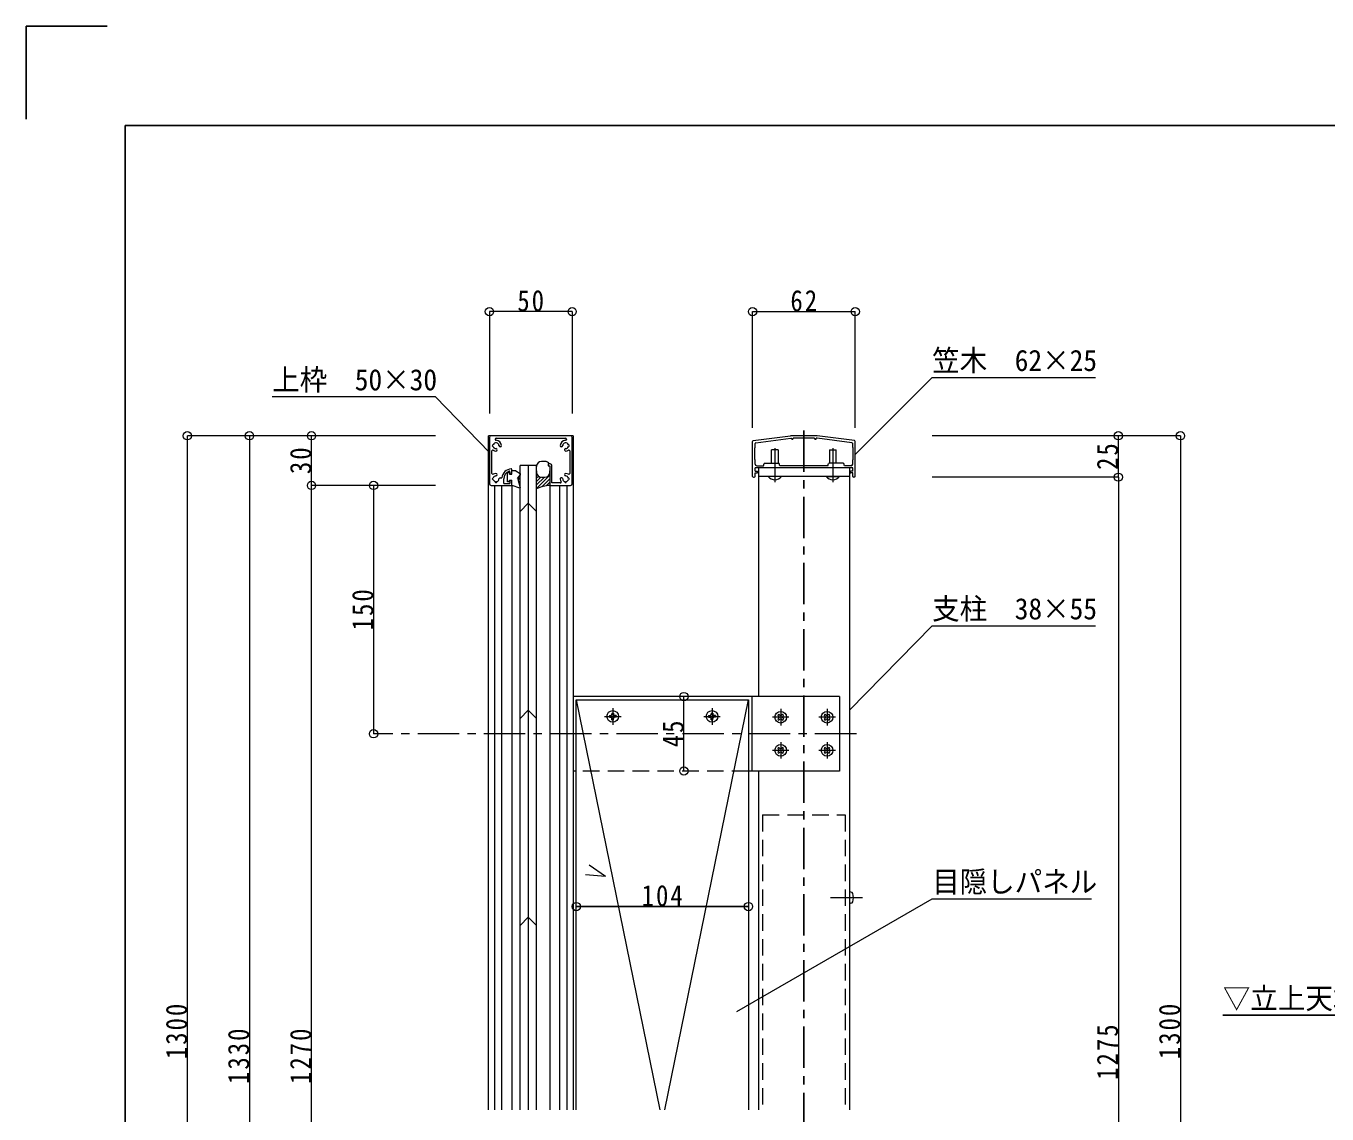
# Model space of a CAD drawing. Units: millimetres at full size, sheet at 1:5; some dimension numbers follow another scale. Extents: x -1050 to 1050, y -742 to 742.
# Drawn here: x -1050 to -264, y 85 to 742 of the extents above; entities that cross this region are included whole.
import ezdxf
from ezdxf.enums import TextEntityAlignment as Align

# ---------------------------------------------------------------- set-up
doc = ezdxf.new("R2010")
doc.units = ezdxf.units.MM
doc.header["$LTSCALE"] = 5
doc.linetypes.add('CHAIN1', pattern=[8, 5, -1, 1, -1])
doc.linetypes.add('DASHED2', pattern=[3, 2, -1])
for name, color, linetype in [('0-0_通り芯', 7, 'CHAIN1'), ('1-4_印刷位置ライン', 7, 'Continuous'), ('1-5_図枠1_1', 7, 'Continuous'), ('1-6_姿図', 7, 'Continuous')]:
    doc.layers.add(name, color=color, linetype=linetype)
for name, color, linetype, lineweight in [('0-3_寸法', 54, 'Continuous', 20), ('0-4_手摺部材', 92, 'Continuous', 20), ('0-7_ガラス', 6, 'Continuous', 20), ('0-8_その他', 11, 'Continuous', 20), ('0-9_文字', 3, 'Continuous', 20), ('0-A_支柱', 6, 'Continuous', 20), ('0-B_足元', 4, 'Continuous', 20)]:
    doc.layers.add(name, color=color, linetype=linetype, lineweight=lineweight)
doc.styles.add('ＭＳ ゴシック', font='')
doc.styles.get('ＭＳ ゴシック').set_extended_font_data('MS Gothic')

# ---------------------------------------------------------------- blocks, each defined once
blk = doc.blocks.new('dimension_origin')
at = {"color": 0, "linetype": 'Continuous', "lineweight": -2}
blk.add_circle((0, 0), 1.25, dxfattribs=at)

msp = doc.modelspace()

# ---------------------------------------------------------------- linework, layer by layer
at = {"layer": '0-0_通り芯'}
msp.add_line((-580, -486.793), (-580, 500), dxfattribs=at)
at = {"layer": '0-3_寸法'}
for p, q in [((-770, 570), (-770, 508.395)), ((-720, 570), (-770, 570)), ((-720, 570), (-720, 508.395)), ((-611, 499.893), (-611, 570)), ((-611, 570), (-549, 570)), ((-549, 499.893), (-549, 570)), ((-802.5, 495), (-952.5, 495)), ((-952.5, -224.293), (-952.5, 495)), ((-915, 495), (-915, -254.293)), ((-877.5, 465), (-877.5, 495)), ((-352.5, 495), (-502.5, 495)), ((-390, 470), (-390, 495)), ((-352.5, 495), (-352.5, -224.293)), ((-802.5, 465), (-877.5, 465)), ((-877.5, -224.293), (-877.5, 465)), ((-840, 465), (-840, 315)), ((-390, 470), (-502.5, 470)), ((-390, 470), (-390, -224.293)), ((-652.5, 292.5), (-652.5, 337.5)), ((-613.5, 210.635), (-717.5, 210.635)), ((-717.5, 210.635), (-613.5, 210.635))]:
    msp.add_line(p, q, dxfattribs=at)
at = {"layer": '0-4_手摺部材'}
for p, q in [((-719.5, 495), (-770.5, 495)), ((-770.5, 87.854), (-770.5, 495)), ((-770, 494), (-770, 466)), ((-721, 495), (-769, 495)), ((-766.5, 493), (-766.5, 492.75)), ((-766, 493.5), (-724, 493.5)), ((-723.5, 493), (-723.5, 492.75)), ((-720, 466), (-720, 494)), ((-719.5, 495), (-719.5, 87.854)), ((-611, 470.5), (-611, 491.561)), ((-610.565, 492.057), (-588.064, 494.992)), ((-609.5, 488), (-609.7, 487.8)), ((-609.7, 480.6), (-609.7, 487.8)), ((-609.5, 488), (-609.5, 490.244)), ((-609.065, 490.74), (-587.967, 493.492)), ((-572.065, 495), (-587.935, 495)), ((-587.838, 493.5), (-587.5, 493.5)), ((-587.5, 493.4), (-587.5, 493.5)), ((-586.5, 493.4), (-586.5, 493.5)), ((-573.5, 493.5), (-586.5, 493.5)), ((-573.5, 493.4), (-573.5, 493.5)), ((-572.5, 493.4), (-572.5, 493.5)), ((-572.162, 493.5), (-572.5, 493.5)), ((-550.935, 490.74), (-572.033, 493.492)), ((-549.435, 492.057), (-571.936, 494.992)), ((-550.5, 488), (-550.5, 490.244)), ((-550.5, 488), (-550.3, 487.8)), ((-550.3, 480.6), (-550.3, 487.8)), ((-549, 470.5), (-549, 491.561)), ((-768.5, 472.172), (-768.5, 485.828)), ((-721.5, 485.828), (-721.5, 472.172)), ((-609.5, 480.4), (-609.7, 480.6)), ((-609.5, 477.9), (-609.5, 480.4)), ((-595.5, 486.6), (-599.5, 486.6)), ((-599.5, 478.4), (-599.5, 486.6)), ((-595.5, 486.6), (-595.5, 478.4)), ((-564.5, 486.6), (-560.5, 486.6)), ((-564.5, 486.6), (-564.5, 478.4)), ((-560.5, 478.4), (-560.5, 486.6)), ((-550.5, 480.4), (-550.3, 480.6)), ((-550.5, 477.9), (-550.5, 480.4)), ((-741.5, 473.8), (-741.5, 473)), ((-733.5, 473), (-733.5, 473.8)), ((-550.5, 475.6), (-609.5, 475.6)), ((-609.5, 473.6), (-609.5, 475.6)), ((-609.5, 473.6), (-608.3, 473.6)), ((-609.5, 470.5), (-609.5, 472.6)), ((-609.5, 472.6), (-608.3, 472.6)), ((-608.5, 476.9), (-604.5, 476.9)), ((-608, 472.9), (-608, 473.3)), ((-604.5, 476.9), (-604.068, 478.195)), ((-603.784, 478.4), (-595.216, 478.4)), ((-594.5, 476.9), (-594.932, 478.195)), ((-565.5, 476.9), (-594.5, 476.9)), ((-565.5, 476.9), (-565.068, 478.195)), ((-556.216, 478.4), (-564.784, 478.4)), ((-555.5, 476.9), (-555.932, 478.195)), ((-551.5, 476.9), (-555.5, 476.9)), ((-552, 472.9), (-552, 473.3)), ((-550.5, 473.6), (-551.7, 473.6)), ((-550.5, 472.6), (-551.7, 472.6)), ((-550.5, 473.6), (-550.5, 475.6)), ((-550.5, 470.5), (-550.5, 472.6)), ((-767, 465), (-767, 87.854)), ((-763.47, 469.642), (-762.466, 469.642)), ((-762.5, 87.854), (-762.5, 465)), ((-761.3, 466.2), (-761.3, 469)), ((-761.3, 466.2), (-757.7, 466.2)), ((-756.5, 465), (-756.5, 87.854)), ((-733.5, 465), (-733.5, 87.854)), ((-727.5, 87.854), (-727.5, 465)), ((-723, 87.854), (-723, 465)), ((-610.5, 470), (-610, 470)), ((-607.5, 470.6), (-552.5, 470.6)), ((-549.5, 470), (-550, 470)), ((-558.5, 337.5), (-719.5, 337.5)), ((-611.5, 337.5), (-611.5, 292.5)), ((-558.5, 337.5), (-558.5, 292.5)), ((-595.195, 325.545), (-595.766, 326.136)), ((-595.195, 324.455), (-595.766, 323.864)), ((-595.195, 325.545), (-594.997, 325)), ((-595.195, 324.455), (-594.997, 325)), ((-594.545, 326.195), (-595.136, 326.766)), ((-594.545, 323.805), (-595.136, 323.234)), ((-594.545, 326.195), (-594, 325.997)), ((-594.545, 323.805), (-594, 324.003)), ((-593.455, 326.195), (-594, 325.997)), ((-593.455, 323.805), (-594, 324.003)), ((-593.455, 326.195), (-592.864, 326.766)), ((-593.455, 323.805), (-592.864, 323.234)), ((-592.805, 325.545), (-593.003, 325)), ((-592.805, 324.455), (-593.003, 325)), ((-592.805, 325.545), (-592.234, 326.136)), ((-592.805, 324.455), (-592.234, 323.864)), ((-567.195, 325.545), (-567.766, 326.136)), ((-567.195, 324.455), (-567.766, 323.864)), ((-567.195, 325.545), (-566.997, 325)), ((-567.195, 324.455), (-566.997, 325)), ((-566.545, 326.195), (-567.136, 326.766)), ((-566.545, 323.805), (-567.136, 323.234)), ((-566.545, 326.195), (-566, 325.997)), ((-566.545, 323.805), (-566, 324.003)), ((-565.455, 326.195), (-566, 325.997)), ((-565.455, 323.805), (-566, 324.003)), ((-565.455, 326.195), (-564.864, 326.766)), ((-565.455, 323.805), (-564.864, 323.234)), ((-564.805, 325.545), (-565.003, 325)), ((-564.805, 324.455), (-565.003, 325)), ((-564.805, 325.545), (-564.234, 326.136)), ((-564.805, 324.455), (-564.234, 323.864)), ((-594.545, 306.195), (-595.136, 306.766)), ((-593.455, 306.195), (-592.864, 306.766)), ((-566.545, 306.195), (-567.136, 306.766)), ((-565.455, 306.195), (-564.864, 306.766)), ((-595.195, 305.545), (-595.766, 306.136)), ((-595.195, 304.455), (-595.766, 303.864)), ((-595.195, 305.545), (-594.997, 305)), ((-595.195, 304.455), (-594.997, 305)), ((-594.545, 303.805), (-595.136, 303.234)), ((-594.545, 306.195), (-594, 305.997)), ((-594.545, 303.805), (-594, 304.003)), ((-593.455, 306.195), (-594, 305.997)), ((-593.455, 303.805), (-594, 304.003)), ((-593.455, 303.805), (-592.864, 303.234)), ((-592.805, 305.545), (-593.003, 305)), ((-592.805, 304.455), (-593.003, 305)), ((-592.805, 305.545), (-592.234, 306.136)), ((-592.805, 304.455), (-592.234, 303.864)), ((-567.195, 305.545), (-567.766, 306.136)), ((-567.195, 304.455), (-567.766, 303.864)), ((-567.195, 305.545), (-566.997, 305)), ((-567.195, 304.455), (-566.997, 305)), ((-566.545, 303.805), (-567.136, 303.234)), ((-566.545, 306.195), (-566, 305.997)), ((-566.545, 303.805), (-566, 304.003)), ((-565.455, 306.195), (-566, 305.997)), ((-565.455, 303.805), (-566, 304.003)), ((-565.455, 303.805), (-564.864, 303.234)), ((-564.805, 305.545), (-565.003, 305)), ((-564.805, 304.455), (-565.003, 305)), ((-564.805, 305.545), (-564.234, 306.136)), ((-564.805, 304.455), (-564.234, 303.864)), ((-717.5, 292.5), (-719.5, 292.5)), ((-558.5, 292.5), (-613.5, 292.5)), ((-699.903, 228.884), (-711.871, 229.761)), ((-699.903, 228.884), (-709.829, 235.627))]:
    msp.add_line(p, q, dxfattribs=at)
at = {"layer": '0-4_手摺部材', "linetype": 'CHAIN1'}
for p, q in [((-597.5, 487.6), (-597.5, 467)), ((-562.5, 487.6), (-562.5, 467)), ((-589, 325), (-599, 325)), ((-594, 330), (-594, 320)), ((-561, 325), (-571, 325)), ((-566, 330), (-566, 320)), ((-548.31, 315), (-840, 315)), ((-594, 310), (-594, 300)), ((-566, 310), (-566, 300)), ((-589, 305), (-599, 305)), ((-561, 305), (-571, 305))]:
    msp.add_line(p, q, dxfattribs=at)
at = {"layer": '0-4_手摺部材', "linetype": 'DASHED2'}
msp.add_line((-613.5, 292.5), (-717.5, 292.5), dxfattribs=at)
at = {"layer": '0-4_手摺部材'}
for points in [[(-757.7, 473.243), (-757.7, 472), (-756.5, 472), (-756.5, 474.692)], [(-733.3, 478), (-734.5, 478), (-734.5, 476.8), (-733.5, 476.8), (-733.5, 465), (-721, 465)], [(-727.172, 466.5), (-732.3, 466.5), (-732.3, 477)], [(-769, 465), (-756.5, 465), (-756.5, 468), (-757.7, 468), (-757.7, 466.2)], [(-593.5, 470.6), (-593.5, 470.312), (-601.5, 470.312), (-601.5, 470.6)], [(-566.5, 470.6), (-566.5, 470.312), (-558.5, 470.312), (-558.5, 470.6)]]:
    msp.add_lwpolyline(points, dxfattribs=at)
for centre in [(-594, 325), (-566, 325), (-594, 305), (-566, 305)]:
    msp.add_circle(centre, 3.5, dxfattribs=at)
for centre, radius, start, end in [((-769, 494), 1, 90, 180), ((-767.75, 489), 0.5, 81.78679, 278.21321), ((-766, 489), 1.75, 2.4576, 163.57358), ((-766, 489), 1.75, 196.42642, 267.5424), ((-766, 493), 0.5, 90, 180), ((-766, 492.75), 0.5, 180, 270), ((-766, 489), 3.25, 2.4576, 90), ((-763.502, 489.107), 0.75, 182.4576, 2.4576), ((-726.498, 489.107), 0.75, 177.5424, 357.5424), ((-724, 489), 3.25, 90, 177.5424), ((-724, 489), 1.75, 16.42642, 177.5424), ((-724, 493), 0.5, 0, 90), ((-724, 492.75), 0.5, 270, 360), ((-724, 489), 1.75, 272.4576, 343.57358), ((-722.25, 489), 0.5, 261.78679, 98.21321), ((-721, 494), 1, 0, 90), ((-610.5, 491.561), 0.5, 97.43141, 180), ((-609, 490.244), 0.5, 97.43141, 180), ((-587.935, 494), 1, 90, 97.43141), ((-587.838, 492.5), 1, 90, 97.43141), ((-587, 493.4), 0.5, 180, 360), ((-573, 493.4), 0.5, 180, 360), ((-572.162, 492.5), 1, 82.56859, 90), ((-572.065, 494), 1, 82.56859, 90), ((-551, 490.244), 0.5, 0, 82.56859), ((-549.5, 491.561), 0.5, 0, 82.56859), ((-768, 485.828), 0.5, 57.76905, 180), ((-766, 489), 3.25, 237.76905, 267.5424), ((-766.107, 486.502), 0.75, 267.5424, 87.5424), ((-723.893, 486.502), 0.75, 92.4576, 272.4576), ((-724, 489), 3.25, 272.4576, 302.23095), ((-722, 485.828), 0.5, 0, 122.23095), ((-768, 472.172), 0.5, 180, 302.23095), ((-766, 469), 3.25, 92.4576, 122.23095), ((-766.107, 471.498), 0.75, 272.4576, 92.4576), ((-756.5, 469), 6, 93.01696, 173.85654), ((-756.5, 469), 4.8, 109.47122, 180), ((-758, 473.243), 0.3, 0, 109.47122), ((-756.8, 474.692), 0.3, 0, 93.01696), ((-733.3, 477), 1, 0, 90), ((-723.893, 471.498), 0.75, 87.5424, 267.5424), ((-724, 469), 3.25, 57.76905, 87.5424), ((-722, 472.172), 0.5, 237.76905, 360), ((-608.5, 477.9), 1, 180, 270), ((-608.3, 473.3), 0.3, 0, 90), ((-608.3, 472.9), 0.3, 270, 360), ((-603.784, 478.1), 0.3, 90, 161.56505), ((-595.216, 478.1), 0.3, 18.43495, 90), ((-564.784, 478.1), 0.3, 90, 161.56505), ((-556.216, 478.1), 0.3, 18.43495, 90), ((-551.7, 473.3), 0.3, 90, 180), ((-551.7, 472.9), 0.3, 180, 270), ((-551.5, 477.9), 1, 270, 360), ((-769, 466), 1, 180, 270), ((-767.75, 469), 0.5, 81.78679, 278.21321), ((-766, 469), 1.75, 92.4576, 163.57358), ((-766, 469), 1.75, 196.42642, 253.57358), ((-766, 467.25), 0.5, 171.78679, 8.21321), ((-766, 469), 1.75, 286.42642, 357.5424), ((-763.502, 468.893), 0.75, 87.5424, 177.5424), ((-726.498, 468.893), 0.75, 2.4576, 182.4576), ((-724, 469), 3.25, 182.4576, 212.23095), ((-727.172, 467), 0.5, 270, 32.23095), ((-724, 469), 1.75, 182.4576, 253.57358), ((-724, 467.25), 0.5, 171.78679, 8.21321), ((-724, 469), 1.75, 16.42642, 87.5424), ((-724, 469), 1.75, 286.42642, 343.57358), ((-722.25, 469), 0.5, 261.78679, 98.21321), ((-721, 466), 1, 270, 360), ((-610.5, 470.5), 0.5, 180, 270), ((-610, 470.5), 0.5, 270, 360), ((-597.5, 473.541), 5.141, 218.91478, 321.08522), ((-562.5, 473.541), 5.141, 218.91478, 321.08522), ((-550, 470.5), 0.5, 180, 270), ((-549.5, 470.5), 0.5, 270, 360), ((-594, 325), 2.1, 122.7575, 147.2425), ((-594, 325), 2.1, 212.7575, 237.2425), ((-594, 325), 2.1, 32.7575, 57.2425), ((-594, 325), 2.1, 302.7575, 327.25393), ((-566, 325), 2.1, 122.7575, 147.2425), ((-566, 325), 2.1, 212.7575, 237.2425), ((-566, 325), 2.1, 32.7575, 57.2425), ((-566, 325), 2.1, 302.7575, 327.25393), ((-594, 305), 2.1, 122.7575, 147.2425), ((-594, 305), 2.1, 32.7575, 57.2425), ((-566, 305), 2.1, 122.7575, 147.2425), ((-566, 305), 2.1, 32.7575, 57.2425), ((-594, 305), 2.1, 212.7575, 237.2425), ((-594, 305), 2.1, 302.7575, 327.25393), ((-566, 305), 2.1, 212.7575, 237.2425), ((-566, 305), 2.1, 302.7575, 327.25393)]:
    msp.add_arc(centre, radius, start, end, dxfattribs=at)
at = {"layer": '0-7_ガラス'}
for p, q in [((-741.5, 477), (-751.5, 477)), ((-751.5, 87.854), (-751.5, 477)), ((-746.5, 477), (-746.5, 87.854)), ((-741.5, 87.854), (-741.5, 477)), ((-751.5, 449.196), (-746.5, 454.196)), ((-741.5, 449.196), (-746.5, 454.196)), ((-751.5, 324.196), (-746.5, 329.196)), ((-741.5, 324.196), (-746.5, 329.196)), ((-751.5, 199.196), (-746.5, 204.196)), ((-741.5, 199.196), (-746.5, 204.196))]:
    msp.add_line(p, q, dxfattribs=at)
at = {"layer": '0-8_その他'}
for p, q in [((-757.8, 472.75), (-759, 472.75)), ((-757.8, 471.8), (-757.8, 472.75)), ((-754, 473.75), (-756.35, 473.75)), ((-741.5, 471.664), (-741.283, 471.88)), ((-736.5, 479.493), (-738.5, 479.493)), ((-757.8, 468.2), (-756.5, 468.2)), ((-757.8, 467.25), (-757.8, 468.2)), ((-756.5, 465.181), (-756.5, 468.2)), ((-751.61, 463.329), (-756.32, 464.982)), ((-753.1, 469.25), (-751.5, 471.25)), ((-751.6, 469.25), (-753.1, 469.25)), ((-751.5, 468.95), (-751.5, 469.15)), ((-741.5, 463.178), (-733.5, 471.178)), ((-741.5, 469.542), (-740.38, 470.662)), ((-741.5, 467.421), (-738.895, 470.026)), ((-741.5, 465.3), (-736.8, 470)), ((-738.5, 470), (-736.5, 470)), ((-738.418, 464.139), (-733.5, 469.057)), ((-735.673, 464.763), (-733.5, 466.936)), ((-717.5, 335.5), (-613.5, 335.5)), ((-695.5, 330.5), (-695.5, 320.5)), ((-663.971, 87.854), (-613.5, 335.5)), ((-635.5, 330.5), (-635.5, 320.5)), ((-613.5, 335.5), (-613.5, 87.854)), ((-700.5, 325.5), (-690.5, 325.5)), ((-697.55, 326), (-697.55, 325)), ((-697.55, 326), (-696.75, 326)), ((-697.55, 325), (-696.75, 325)), ((-696, 327.55), (-696, 326.75)), ((-696, 323.45), (-696, 324.25)), ((-696, 323.45), (-695, 323.45)), ((-695, 323.45), (-695, 324.25)), ((-693.45, 326), (-694.25, 326)), ((-693.45, 325), (-694.25, 325)), ((-693.45, 326), (-693.45, 325)), ((-640.5, 325.5), (-630.5, 325.5)), ((-637.55, 326), (-637.55, 325)), ((-637.55, 326), (-636.75, 326)), ((-637.55, 325), (-636.75, 325)), ((-636, 327.55), (-636, 326.75)), ((-636, 323.45), (-636, 324.25)), ((-636, 323.45), (-635, 323.45)), ((-635, 323.45), (-635, 324.25)), ((-633.45, 326), (-634.25, 326)), ((-633.45, 325), (-634.25, 325)), ((-633.45, 326), (-633.45, 325))]:
    msp.add_line(p, q, dxfattribs=at)
for points in [[(-757.8, 467.25), (-759, 467.25), (-759, 472.75)], [(-757.8, 471.8), (-756.5, 471.8), (-756.5, 473.6)], [(-754, 473.75), (-751.5, 472.25), (-751.5, 471.25)], [(-751.6, 468.85), (-752.886, 468.85), (-751.512, 463.476)], [(-717.5, 87.854), (-717.5, 335.5), (-667.029, 87.854)], [(-696, 327.55), (-695, 327.55), (-695, 326.75)], [(-636, 327.55), (-635, 327.55), (-635, 326.75)]]:
    msp.add_lwpolyline(points, dxfattribs=at)
for centre in [(-695.5, 325.5), (-635.5, 325.5)]:
    msp.add_circle(centre, 3.5, dxfattribs=at)
for centre, radius, start, end in [((-756.35, 473.6), 0.15, 90, 180), ((-738.5, 476.493), 3, 90, 180), ((-738.5, 473), 3, 180, 270), ((-736.5, 476.493), 3, 30.1606, 90), ((-736.5, 473), 3, 270, 360), ((-756.3, 465.181), 0.2, 180, 264.28941), ((-751.6, 469.15), 0.1, 0, 90), ((-751.6, 468.95), 0.1, 270, 360), ((-732.222, 443.233), 21.804, 93.35989, 115.18268), ((-751.6, 463.429), 0.1, 264.28941, 28.15108), ((-696.75, 326.75), 0.75, 270, 360), ((-696.75, 324.25), 0.75, 0, 90), ((-694.25, 326.75), 0.75, 180, 270), ((-694.25, 324.25), 0.75, 90, 180), ((-636.75, 326.75), 0.75, 270, 360), ((-636.75, 324.25), 0.75, 0, 90), ((-634.25, 326.75), 0.75, 180, 270), ((-634.25, 324.25), 0.75, 90, 180)]:
    msp.add_arc(centre, radius, start, end, dxfattribs=at)
at = {"layer": '0-9_文字'}
for points in [[(-549, 483.76), (-502.5, 530.26), (-403.75, 530.26)], [(-770, 484.911), (-802.5, 518.582), (-901.25, 518.582)], [(-552.5, 329.28), (-502.5, 380.26), (-403.75, 380.26)], [(-620.526, 147.218), (-502.5, 215.361), (-406.25, 215.361)]]:
    msp.add_lwpolyline(points, dxfattribs=at)
at = {"layer": '0-A_支柱'}
for p, q in [((-607.5, 475.6), (-607.5, 337.5)), ((-552.5, 475.6), (-552.5, 87.854)), ((-607.5, 292.5), (-607.5, 87.854))]:
    msp.add_line(p, q, dxfattribs=at)
at = {"layer": '0-B_足元', "linetype": 'DASHED2'}
for p, q in [((-605, 266), (-555, 266)), ((-605, 266), (-605, 87.854)), ((-555, 266), (-555, 87.854))]:
    msp.add_line(p, q, dxfattribs=at)
at = {"layer": '0-B_足元', "linetype": 'CHAIN1'}
msp.add_line((-544.494, 216), (-563.853, 216), dxfattribs=at)
at = {"layer": '0-B_足元'}
for p, q in [((-551.546, 219.402), (-552.665, 219.5)), ((-551.546, 212.598), (-552.665, 212.5))]:
    msp.add_line(p, q, dxfattribs=at)
for centre, radius, start, end in [((-551.659, 218.107), 1.3, 15.88085, 85), ((-551.659, 213.893), 1.3, 275, 344.11915), ((-559.065, 216), 9, 344.11915, 15.88085)]:
    msp.add_arc(centre, radius, start, end, dxfattribs=at)
at = {"layer": '1-4_印刷位置ライン'}
for p in [(-1050, 686.222), (-1000.874, 742.5)]:
    msp.add_line(p, (-1050, 742.5), dxfattribs=at)
at = {"layer": '1-5_図枠1_1'}
msp.add_line((-990, 682.5), (703.535, 682.5), dxfattribs=at)
msp.add_lwpolyline([(-990, 682.5), (-990, -707.5), (990, -707.5)], dxfattribs=at)
at = {"layer": '1-6_姿図'}
msp.add_line((-127.5, 145), (-326.963, 145), dxfattribs=at)

# ---------------------------------------------------------------- block references
at = {"layer": '0-3_寸法', "xscale": 2, "yscale": 2}
for p in [(-770, 570), (-611, 570), (-717.5, 210.635)]:
    msp.add_blockref('dimension_origin', p, dxfattribs=at)
for p, rotation in [((-720, 570), 180), ((-549, 570), 180), ((-952.5, 495), 270), ((-915, 495), 270), ((-877.5, 495), 270), ((-390, 495), 270), ((-352.5, 495), 270), ((-390, 470), 90), ((-390, 470), 270), ((-877.5, 465), 270), ((-877.5, 465), 90), ((-840, 465), 270), ((-652.5, 337.5), 270), ((-840, 315), 90), ((-652.5, 292.5), 90), ((-613.5, 210.635), 180)]:
    msp.add_blockref('dimension_origin', p, dxfattribs=dict(at, rotation=rotation))

# ---------------------------------------------------------------- texts
at = {"layer": '0-3_寸法', "char_height": 12.83, "attachment_point": 7, "style": 'ＭＳ ゴシック'}
for s, insert in [('\\T1.17;\\W0.85;50', (-753.125, 570)), ('\\T1.17;\\W0.85;62', (-588.125, 570)), ('\\T1.17;\\W0.85;104', (-678, 210.635))]:
    msp.add_mtext(s, dxfattribs=dict(at, insert=insert))
at = {"layer": '0-3_寸法', "char_height": 12.83, "attachment_point": 7, "rotation": 90, "style": 'ＭＳ ゴシック'}
for s, insert in [('\\T1.17;\\W0.85;25', (-390, 474.375)), ('\\T1.17;\\W0.85;30', (-877.5, 471.875)), ('\\T1.17;\\W0.85;150', (-840, 377.5)), ('\\T1.17;\\W0.85;45', (-652.5, 306.875)), ('\\T1.17;\\W0.85;1300', (-952.5, 118.479)), ('\\T1.17;\\W0.85;1300', (-352.5, 118.479)), ('\\T1.17;\\W0.85;1330', (-915, 103.479)), ('\\T1.17;\\W0.85;1270', (-877.5, 103.479)), ('\\T1.17;\\W0.85;1275', (-390, 105.979))]:
    msp.add_mtext(s, dxfattribs=dict(at, insert=insert))
at = {"layer": '0-9_文字', "style": 'ＭＳ ゴシック', "width": 0.95}
for s, p in [('笠木\u300062×25', (-502.5, 530.26)), ('上枠\u300050×30', (-901.25, 518.582)), ('支柱\u300038×55', (-502.5, 380.26)), ('目隠しパネル', (-502.5, 215.361))]:
    msp.add_text(s, height=12.83, dxfattribs=at).set_placement(p, align=Align.BOTTOM_LEFT)
at = {"layer": '1-6_姿図', "style": 'ＭＳ ゴシック', "width": 0.95}
msp.add_text('▽立上天端', height=12.83, dxfattribs=at).set_placement((-326.851, 145), align=Align.BOTTOM_LEFT)

doc.saveas('drawing.dxf')
